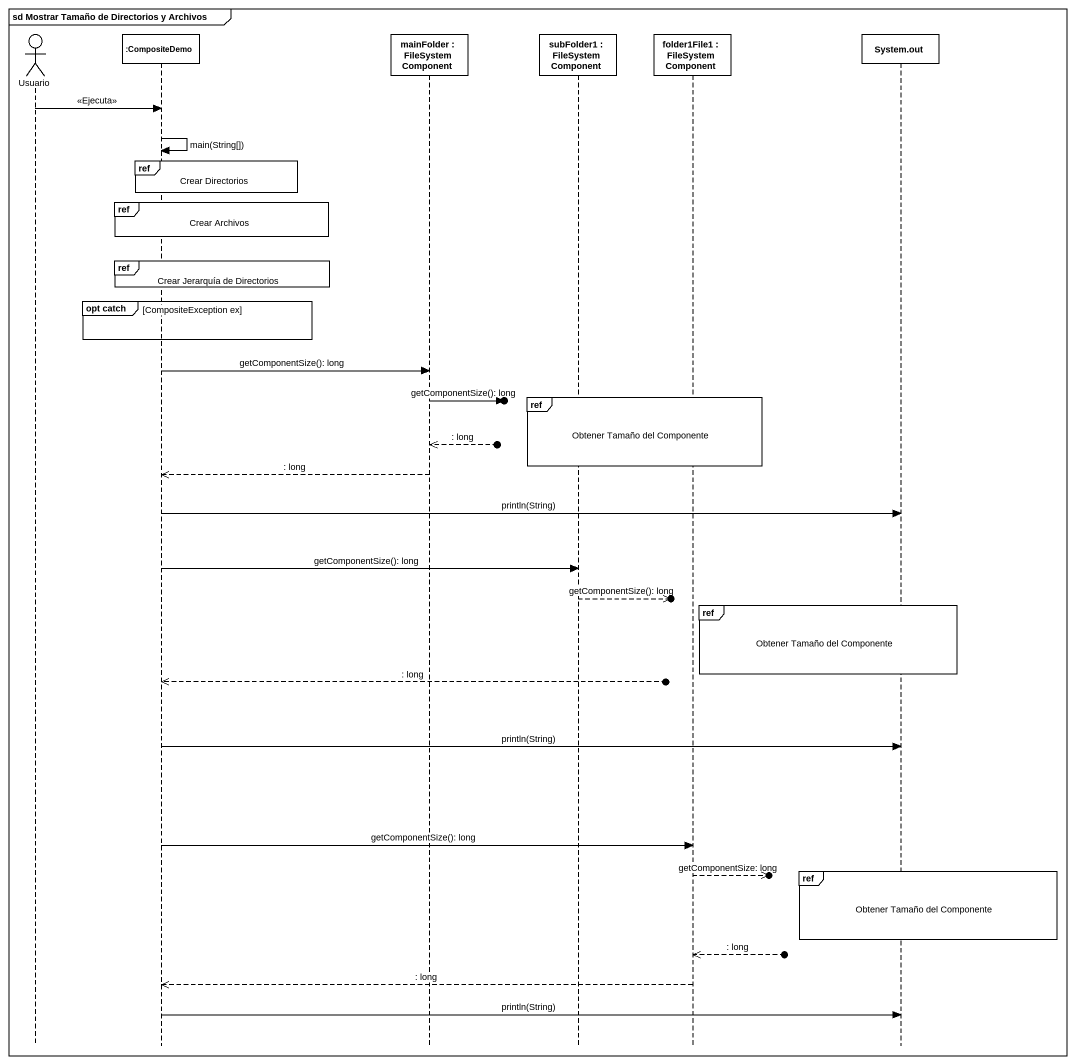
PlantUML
@startuml
mainframe sd Mostrar Tamaño de Directorios y Archivos
hide footbox
actor Usuario
participant ":CompositeDemo" as CompositeDemo
participant "mainFolder : FileSystemComponent" as mainFolder
participant "subFolder1 : FileSystemComponent" as subFolder1
participant "folder1File1 : FileSystemComponent" as folder1File1
participant "System.out" as System_out

Usuario -> CompositeDemo : <<Ejecuta>>
CompositeDemo -> CompositeDemo : main(String[])
ref over CompositeDemo : Crear Directorios
ref over CompositeDemo : Crear Archivos
ref over CompositeDemo : Crear Jerarquía de Directorios
group opt catch [CompositeException ex]
end
CompositeDemo -> mainFolder : getComponentSize(): long
ref over subFolder1, folder1File1 : Obtener Tamaño del Componente
mainFolder ->o] : getComponentSize(): long
mainFolder <<--o] : : long
mainFolder -->> CompositeDemo : : long
CompositeDemo -> System_out : println(String)
CompositeDemo -> subFolder1 : getComponentSize(): long
subFolder1 -->>o] : getComponentSize(): long
ref over System_out : Obtener Tamaño del Componente
CompositeDemo <<--o] : : long
CompositeDemo -> System_out : println(String)
CompositeDemo -> folder1File1 : getComponentSize(): long
ref over System_out : Obtener Tamaño del Componente
folder1File1 -->>o] : getComponentSize: long
folder1File1 <<--o] : : long
folder1File1 -->> CompositeDemo : : long
CompositeDemo -> System_out : println(String)
@enduml
